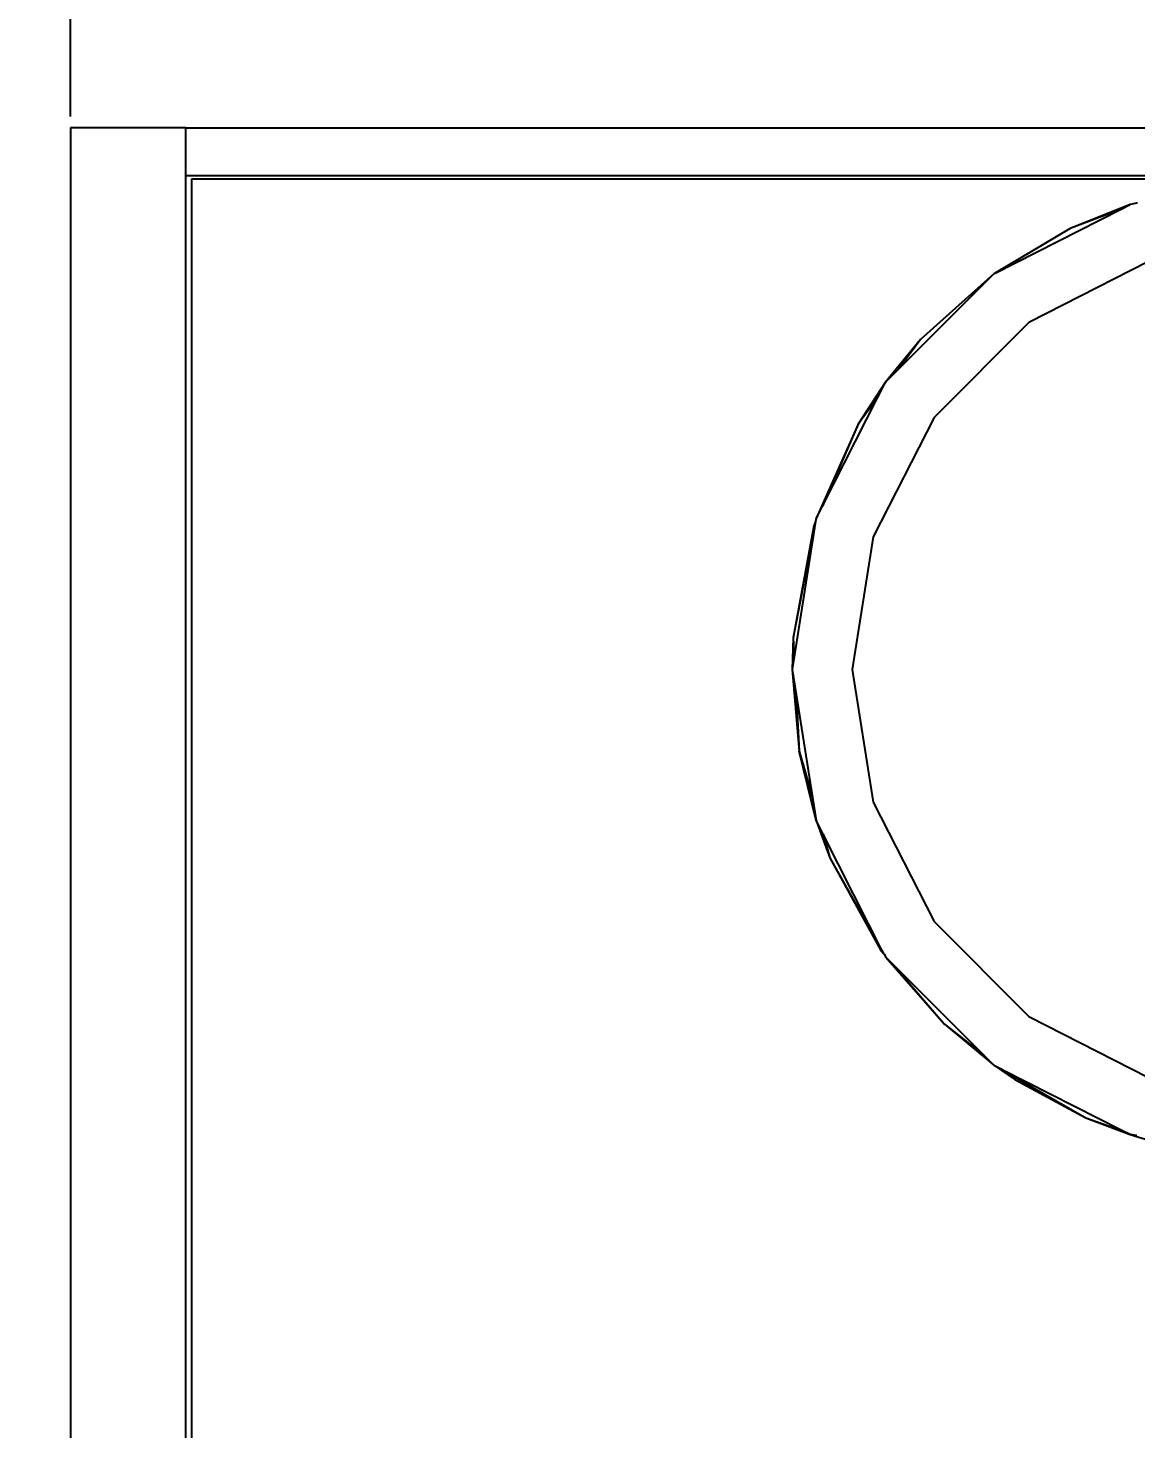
# Model space of a CAD drawing. Header units: millimetres. Extents: x -1533 to 3873, y -634 to 3374.
# Drawn here: x -850.1 to -802, y 1394.9 to 1455.6 of the extents above; entities that cross this region are included whole.
import ezdxf

# ---------------------------------------------------------------- set-up
doc = ezdxf.new("R2010")
doc.units = ezdxf.units.MM
doc.header["$MEASUREMENT"] = 0
doc.layers.add('DIMS', color=7, linetype='Continuous')
doc.styles.get("Standard").update_dxf_attribs({"font": 'arial.ttf'})
doc.dimstyles.new('ISO-25', dxfattribs={"dimtxt": 2.5, "dimasz": 2.5, "dimexe": 1.25, "dimexo": 0.625, "dimtad": 1, "dimtxsty": 'Standard', "dimcen": 2.5, "dimadec": 0, "dimazin": 0, "dimtfac": 1, "dimtmove": 0, "dimatfit": 3, "dimfxl": 1, "dimarcsym": 0})

# ---------------------------------------------------------------- blocks, each defined once
blk = doc.blocks.new('*D27')
at = {"layer": 'Defpoints', "color": 0}
for p in [(-668.225, 1628.166), (-848.225, 1451.293), (-668.225, 1450.793)]:
    blk.add_point(p, dxfattribs=at)
at = {"layer": 'DIMS', "color": 0, "lineweight": -2}
for p, q in [((-848.225, 1451.793), (-848.225, 1628.666)), ((-668.225, 1451.293), (-668.225, 1628.666)), ((-888.225, 1628.166), (-928.225, 1628.166)), ((-848.225, 1628.166), (-815.469, 1628.166)), ((-668.225, 1628.166), (-701.824, 1628.166)), ((-628.225, 1628.166), (-588.225, 1628.166))]:
    blk.add_line(p, q, dxfattribs=at)
at = {"layer": 'DIMS', "color": 0}
for points in [[(-888.225, 1621.5), (-888.225, 1634.833), (-848.225, 1628.166)], [(-628.225, 1634.833), (-628.225, 1621.5), (-668.225, 1628.166)]]:
    blk.add_solid(points, dxfattribs=at)
at = {"layer": 'DIMS', "color": 0, "insert": (-758.646, 1628.166), "char_height": 55, "attachment_point": 5}
blk.add_mtext('18', dxfattribs=at)

msp = doc.modelspace()

# ---------------------------------------------------------------- linework, layer by layer
for p, q in [((-843.22482, 1451.293), (-848.22482, 1451.293)), ((-848.22482, 1451.293), (-848.22482, 1347.73966)), ((-843.22482, 1449.22194), (-843.22482, 1451.293)), ((-843.22482, 1451.293), (-673.22482, 1451.293)), ((-843.22482, 1363.22194), (-843.22482, 1449.22194)), ((-673.22482, 1449.22194), (-843.22482, 1449.22194)), ((-673.47482, 1449.07381), (-842.97482, 1449.07381)), ((-842.97482, 1449.07381), (-842.97482, 1363.22194)), ((-808.15529, 1444.97945), (-802.66423, 1447.77728)), ((-802.27598, 1447.9751), (-804.87355, 1446.93706)), ((-802.66423, 1447.77728), (-804.87355, 1446.93706)), ((-802.66423, 1447.77728), (-802.27598, 1447.9751)), ((-802.04993, 1448.0109), (-802.27598, 1447.9751)), ((-801.94874, 1448.04939), (-802.04993, 1448.0109)), ((-804.87355, 1446.93706), (-808.15529, 1444.97945)), ((-801.47254, 1445.50235), (-806.65763, 1442.86042)), ((-812.30378, 1440.84595), (-808.18587, 1444.96386)), ((-808.18587, 1444.96386), (-811.36848, 1442.1206)), ((-808.15529, 1444.97945), (-808.18587, 1444.96386)), ((-806.65763, 1442.86042), (-810.77254, 1438.74551)), ((-811.36848, 1442.1206), (-812.87598, 1440.27375)), ((-811.36848, 1442.1206), (-812.30378, 1440.84595)), ((-812.87598, 1440.27375), (-814.06717, 1438.44277)), ((-813.22212, 1439.59442), (-812.87598, 1440.27375)), ((-812.87598, 1440.27375), (-812.30378, 1440.84595)), ((-815.61559, 1434.89697), (-813.22212, 1439.59442)), ((-813.22212, 1439.59442), (-814.06717, 1438.44277)), ((-814.06717, 1438.44277), (-815.88722, 1434.36386)), ((-814.06717, 1438.44277), (-815.61559, 1434.89697)), ((-810.77254, 1438.74551), (-813.41448, 1433.56042)), ((-815.88722, 1434.36386), (-815.61559, 1434.89697)), ((-815.90932, 1434.22435), (-816.88, 1429.19062)), ((-815.90932, 1434.22435), (-816.83739, 1428.36477)), ((-815.90932, 1434.22435), (-815.98904, 1434.04179)), ((-815.88722, 1434.36386), (-815.90932, 1434.22435)), ((-815.98904, 1434.04179), (-816.88, 1429.19062)), ((-813.41448, 1433.56042), (-814.32482, 1427.8127)), ((-816.88, 1429.19062), (-816.92482, 1427.8127)), ((-816.88, 1429.19062), (-816.83739, 1428.36477)), ((-816.83739, 1428.36477), (-816.92482, 1427.8127)), ((-816.92482, 1427.8127), (-816.62585, 1424.26486)), ((-816.92482, 1427.8127), (-816.75289, 1426.72717)), ((-814.32482, 1427.8127), (-813.41448, 1422.06499)), ((-816.75289, 1426.72717), (-816.62585, 1424.26486)), ((-816.75289, 1426.72717), (-816.04488, 1422.25694)), ((-815.88722, 1421.26154), (-816.62585, 1424.26486)), ((-816.62585, 1424.26486), (-816.04488, 1422.25694)), ((-816.04488, 1422.25694), (-815.88722, 1421.26154)), ((-813.41448, 1422.06499), (-810.77254, 1416.8799)), ((-815.88722, 1421.26154), (-815.2911, 1419.65177)), ((-815.58558, 1420.66954), (-815.88722, 1421.26154)), ((-815.58558, 1420.66954), (-815.2911, 1419.65177)), ((-812.96015, 1415.50151), (-815.58558, 1420.66954)), ((-815.2911, 1419.65177), (-813.09229, 1415.65494)), ((-815.2911, 1419.65177), (-812.96015, 1415.50151)), ((-810.77254, 1416.8799), (-806.65763, 1412.76499)), ((-813.09229, 1415.65494), (-812.96015, 1415.50151)), ((-812.96015, 1415.50151), (-812.94102, 1415.4793)), ((-812.94102, 1415.4793), (-812.87598, 1415.35166)), ((-812.87598, 1415.35166), (-810.32361, 1412.44015)), ((-812.55246, 1415.02814), (-812.87598, 1415.35166)), ((-812.55246, 1415.02814), (-810.32361, 1412.44015)), ((-808.62236, 1411.09803), (-812.55246, 1415.02814)), ((-810.32361, 1412.44015), (-808.18587, 1410.66154)), ((-810.32361, 1412.44015), (-808.62236, 1411.09803)), ((-806.65763, 1412.76499), (-801.47254, 1410.12305)), ((-808.18587, 1410.66154), (-808.62236, 1411.09803)), ((-808.18587, 1410.66154), (-807.277, 1410.03668)), ((-808.18587, 1410.66154), (-807.85606, 1410.49349)), ((-807.85606, 1410.49349), (-807.76122, 1410.41867)), ((-807.76122, 1410.41867), (-807.277, 1410.03668)), ((-807.76122, 1410.41867), (-804.18923, 1408.37578)), ((-802.6275, 1407.82941), (-807.76122, 1410.41867)), ((-807.277, 1410.03668), (-804.18923, 1408.37578)), ((-804.18923, 1408.37578), (-802.27598, 1407.65031)), ((-804.18923, 1408.37578), (-802.6275, 1407.82941)), ((-802.27598, 1407.65031), (-802.6275, 1407.82941)), ((-802.27598, 1407.65031), (-801.22342, 1407.3382)), ((-801.98283, 1407.60387), (-802.27598, 1407.65031))]:
    msp.add_line(p, q)

# ---------------------------------------------------------------- dimensions: what is measured, and where the dimension line sits
at = {"layer": 'DIMS'}
dim = msp.add_linear_dim(base=(-668.22482, 1628.16625), p1=(-848.22482, 1451.293), p2=(-668.22482, 1450.793), text='18', dimstyle='ISO-25', override={"dimtxt": 55, "dimasz": 40, "dimexe": 0.5, "dimexo": 0.5, "dimgap": 20, "dimtad": 0, "dimtih": 1, "dimtoh": 1, "dimdec": 0, "dimzin": 0, "dimadec": 2, "dimtfac": 2, "dimtdec": 1, "dimtzin": 0}, dxfattribs=at)
dim.commit()
dim.dimension.update_dxf_attribs({"geometry": '*D27', "text_midpoint": (-758.64642, 1628.16625), "dimtype": 160})

doc.saveas('drawing.dxf')
